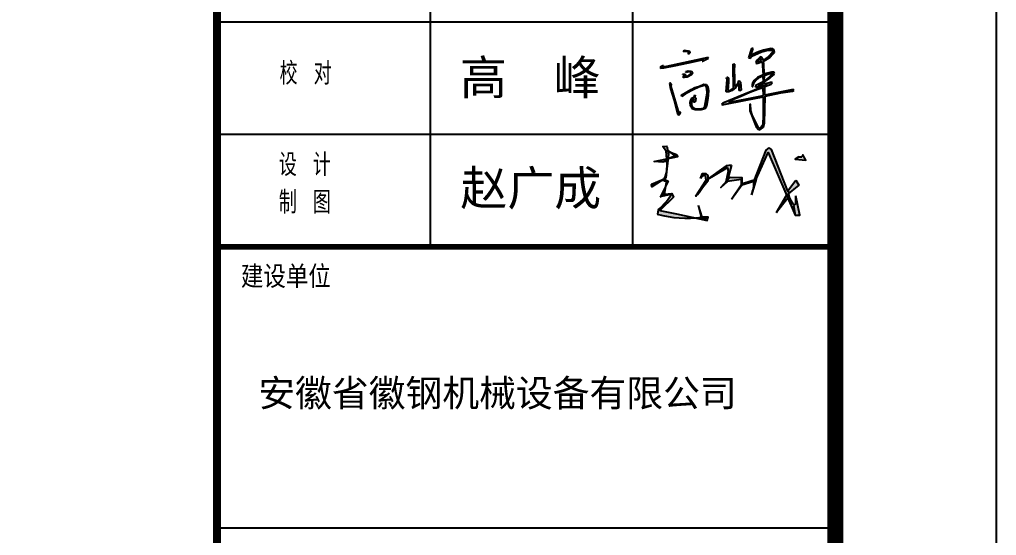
# Model space of a CAD drawing. Extents: x -21908402 to 2288787, y 79687 to 5079726.
# Drawn here: x 2282727 to 2288787, y 565437 to 568636 of the extents above; entities that cross this region are included whole.
import ezdxf

# ---------------------------------------------------------------- set-up
doc = ezdxf.new("R2010")
doc.units = 0
doc.header["$LTSCALE"] = 1000
doc.layers.get('0').update_dxf_attribs({"linetype": 'CONTINUOUS'})
for name, color, linetype in [('1', 140, 'CONTINUOUS'), ('PP-PM-TK', 7, 'CONTINUOUS'), ('PUB_TEXT', 7, 'CONTINUOUS'), ('PUB_TITLE', 4, 'CONTINUOUS'), ('签名', 255, 'CONTINUOUS')]:
    doc.layers.add(name, color=color, linetype=linetype)
doc.styles.add('-黑体', font='simhei.ttf', dxfattribs={"width": 0.8})
doc.styles.add('TQ', font='txt.shx', dxfattribs={"width": 0.8, "bigfont": 'hztxt.shx'})

# ---------------------------------------------------------------- blocks, each defined once
blk = doc.blocks.new('TKL')
h = blk.add_hatch(color=256)
h.paths.add_polyline_path([(2306365, 467923), (2306362, 468064), (2306264, 468034), (2306125, 467976), (2305951, 467904), (2305813, 467847), (2305752, 467819), (2305760, 467810), (2305914, 467838), (2306101, 467873)], flags=16)
h.paths.add_polyline_path([(2306388, 468099), (2306390, 468114), (2306413, 468118), (2306427, 468120), (2306424, 468112)], flags=16)
h.paths.add_polyline_path([(2306365, 468120), (2306359, 468146), (2306310, 468127), (2306284, 468110), (2306286, 468100), (2306347, 468112)], flags=16)
h.paths.add_polyline_path([(2306381, 468193), (2306383, 468281), (2306442, 468304), (2306513, 468323), (2306531, 468315), (2306463, 468247), (2306393, 468192)], flags=16)
h.paths.add_polyline_path([(2306307, 468532), (2306331, 468550), (2306321, 468580), (2306309, 468583), (2306262, 468541), (2306257, 468526), (2306263, 468518)], flags=16)
h.paths.add_polyline_path([(2306139, 468639), (2306180, 468761), (2306157, 468764), (2306144, 468742), (2306101, 468597), (2306127, 468592), (2306161, 468625), (2306331, 468703), (2306446, 468733), (2306522, 468734), (2306535, 468702), (2306451, 468611), (2306366, 468553), (2306323, 468611), (2306296, 468596), (2306252, 468555), (2306229, 468521), (2306234, 468501), (2306256, 468497), (2306344, 468530), (2306360, 468291), (2306260, 468247), (2306202, 468195), (2306166, 468132), (2306163, 468077), (2306172, 468081), (2306203, 468158), (2306246, 468209), (2306304, 468251), (2306357, 468276), (2306360, 468168), (2306230, 468105), (2306221, 468100), (2306228, 468079), (2306282, 468080), (2306362, 468105), (2306364, 468087), (2306017, 467944), (2305641, 467789), (2305619, 467772), (2305630, 467762), (2306053, 467841), (2306363, 467904), (2306362, 467547), (2306352, 467438), (2306348, 467393), (2306307, 467344), (2306282, 467340), (2306167, 467581), (2306142, 467656), (2306133, 467771), (2306126, 467770), (2306122, 467652), (2306235, 467370), (2306275, 467319), (2306301, 467314), (2306365, 467361), (2306384, 467434), (2306398, 467914), (2306675, 467974), (2306882, 468005), (2306910, 468021), (2306896, 468033), (2306389, 467931), (2306390, 468086), (2306500, 468129), (2306526, 468148), (2306517, 468160), (2306385, 468126), (2306384, 468166), (2306480, 468232), (2306546, 468294), (2306560, 468322), (2306550, 468341), (2306510, 468340), (2306411, 468316), (2306380, 468303), (2306375, 468492), (2306362, 468530), (2306484, 468608), (2306537, 468664), (2306560, 468688), (2306555, 468739), (2306532, 468758), (2306498, 468760), (2306368, 468733), (2306278, 468705), (2306184, 468661), (2306147, 468633)])
h.paths.add_polyline_path([(2305841, 468487), (2305853, 468482), (2305844, 468356), (2305852, 468263), (2305850, 468143), (2305850, 468113), (2305855, 468091), (2305871, 468093), (2305915, 468148), (2305923, 468162), (2305923, 468185), (2305941, 468186), (2305957, 468165), (2305965, 468083), (2305970, 468018), (2305948, 468009), (2305935, 468015), (2305936, 468126), (2305929, 468136), (2305876, 468070), (2305806, 468013), (2305751, 467989), (2305714, 467985), (2305703, 467999), (2305717, 468209), (2305710, 468228), (2305715, 468251), (2305734, 468250), (2305742, 468230), (2305741, 468168), (2305730, 468014), (2305738, 468010), (2305791, 468026), (2305832, 468056), (2305824, 468455), (2305828, 468485)], flags=17)
h.paths.add_polyline_path([(2304904, 467923), (2304906, 467933), (2305080, 468034), (2305144, 468065), (2305227, 468093), (2305307, 468127), (2305350, 468123), (2305376, 468088), (2305390, 468007), (2305376, 467870), (2305351, 467735), (2305321, 467688), (2305259, 467672), (2305151, 467669), (2305112, 467683), (2305066, 467745), (2305060, 467801), (2305072, 467845), (2305100, 467885), (2305133, 467895), (2305143, 467931), (2305151, 467932), (2305147, 467901), (2305160, 467880), (2305155, 467836), (2305144, 467809), (2305120, 467806), (2305118, 467817), (2305129, 467865), (2305121, 467872), (2305107, 467864), (2305085, 467827), (2305084, 467770), (2305094, 467732), (2305129, 467701), (2305171, 467687), (2305238, 467691), (2305297, 467702), (2305325, 467735), (2305363, 467968), (2305356, 468052), (2305344, 468092), (2305331, 468104), (2305308, 468105), (2305216, 468071), (2305125, 468033), (2304980, 467954), (2304914, 467908)])
h.paths.add_polyline_path([(2304712, 468145), (2304694, 468146), (2304711, 468044), (2304778, 467836), (2304839, 467608), (2304861, 467573), (2304886, 467599), (2304892, 467628), (2304881, 467633), (2304868, 467605), (2304726, 468086), (2304729, 468127)])
h.paths.add_polyline_path([(2304993, 468334), (2304986, 468352), (2305026, 468367), (2305086, 468357), (2305107, 468330), (2305086, 468294), (2305010, 468254), (2304956, 468243), (2304938, 468239), (2304948, 468275), (2304953, 468294), (2304934, 468293), (2304935, 468309), (2304964, 468306), (2304979, 468294), (2304970, 468266), (2304973, 468255), (2305037, 468283), (2305074, 468308), (2305080, 468328), (2305070, 468338), (2305043, 468347), (2305009, 468341)])
h.paths.add_polyline_path([(2304563, 468433), (2304586, 468457), (2304528, 468430), (2304537, 468413), (2304595, 468415), (2304807, 468460), (2305115, 468525), (2305297, 468565), (2305274, 468539), (2305284, 468536), (2305389, 468592), (2305379, 468604), (2304641, 468440), (2304614, 468434)])
h.paths.add_polyline_path([(2304939, 468707), (2304953, 468731), (2305030, 468721), (2305057, 468700), (2305056, 468683), (2305036, 468661), (2305029, 468669), (2305040, 468695), (2305023, 468702)])
h = blk.add_hatch(color=7)
h.paths.add_polyline_path([(2304665, 466936), (2304668, 466925), (2304736, 466900, 0.116266)])
h.paths.add_polyline_path([(2304665, 466936, 0.057627), (2304626, 466940), (2304668, 466925)])
h.paths.add_polyline_path([(2304646, 467023), (2304573, 467020), (2304626, 466940, -0.057627), (2304665, 466936)])
h.paths.add_polyline_path([(2304668, 466925), (2304626, 466940), (2304639, 466795), (2304647, 466797), (2304669, 466806), (2304678, 466879)])
h.paths.add_polyline_path([(2304668, 466801), (2304647, 466797), (2304639, 466794), (2304639, 466795), (2304424, 466749), (2304573, 466741), (2304645, 466765, -0.038196), (2304652, 466676)])
for points in [[(2304819, 466870), (2304736, 466900, -0.103849), (2304781, 466845), (2304772, 466847), (2304669, 466806), (2304668, 466801), (2304845, 466840)], [(2304652, 466676), (2304634, 466529, 0.063244)], [(2304821, 465818), (2304519, 465877), (2304768, 466119), (2304736, 466180), (2304736, 466180, -0.075391), (2304494, 465889), (2304478, 465816, 0.088195), (2305140, 465748)], [(2306183, 466259), (2306152, 466157, 0.044667)], [(2306812, 466181), (2306776, 466152), (2306927, 465796), (2306900, 465969), (2306908, 465974, -0.153082)]]:
    blk.add_hatch(color=7).paths.add_polyline_path(points)
h = blk.add_hatch(color=7)
h.paths.add_polyline_path([(2307066, 466868), (2307046, 466834), (2306993, 466834), (2306928, 466795), (2307118, 466773)])
h.paths.add_polyline_path([(2306993, 466328), (2306940, 466421), (2306794, 466222), (2306501, 466967), (2306461, 466993), (2306408, 466953), (2306203, 466428), (2306237, 466438), (2306452, 466912), (2306776, 466152)])
h.paths.add_polyline_path([(2306940, 466142), (2306940, 465996), (2306900, 465969), (2306927, 465796), (2307010, 465796)])
h.paths.add_polyline_path([(2306799, 466096), (2306776, 466152), (2306594, 465836)])
h = blk.add_hatch(color=7)
h.paths.add_polyline_path([(2305337, 466539), (2305281, 466536), (2305246, 466457, -0.339667), (2305333, 466500), (2305344, 466421), (2305378, 466445), (2305378, 466502)])
h.paths.add_polyline_path([(2305378, 466399), (2305378, 466441), (2305345, 466422, -0.059149), (2305254, 466246)])
h.paths.add_polyline_path([(2305345, 466422), (2305344, 466421), (2305165, 466135), (2305254, 466246, 0.059149)])
h.paths.add_polyline_path([(2305796, 466687), (2305703, 466674), (2305378, 466445), (2305378, 466441), (2305727, 466645), (2305736, 466580), (2305695, 466384), (2305726, 466418)])
h.paths.add_polyline_path([(2305716, 466381), (2305726, 466418), (2305610, 466288)])
h = blk.add_hatch(color=7)
h.paths.add_polyline_path([(2304634, 466529, -0.036058), (2304608, 466450), (2304626, 466461)])
h.paths.add_polyline_path([(2304559, 466418), (2304373, 466342), (2304381, 466303)])
h.paths.add_polyline_path([(2304599, 466435), (2304559, 466418), (2304599, 466408), (2304639, 466408), (2304622, 466303), (2304669, 466399)])
h = blk.add_hatch(color=7)
h.paths.add_polyline_path([(2305982, 466468), (2305775, 466472), (2305726, 466418), (2305722, 466404), (2305969, 466435), (2305969, 466328), (2305796, 466076), (2305982, 466328)])
h.paths.add_polyline_path([(2306195, 466395, -0.057111), (2306183, 466259), (2306237, 466438), (2306009, 466368), (2305982, 466328)])
h = blk.add_hatch(color=7)
h.paths.add_polyline_path([(2304736, 466180), (2304599, 466169), (2304622, 466303), (2304535, 466128), (2304656, 466157)])
h.paths.add_polyline_path([(2305263, 465762, -0.016275), (2305140, 465748), (2305365, 465699), (2305384, 465762), (2305278, 465762), (2305211, 465969)])
for p, q in [((2305379, 468604), (2304641, 468440)), ((2304939, 468707), (2304953, 468731)), ((2305023, 468702), (2304939, 468707)), ((2304953, 468731), (2305030, 468721)), ((2305040, 468695), (2305023, 468702)), ((2305029, 468669), (2305040, 468695)), ((2305036, 468661), (2305029, 468669)), ((2305030, 468721), (2305057, 468700)), ((2305056, 468683), (2305036, 468661)), ((2305036, 468661), (2305036, 468661)), ((2305057, 468700), (2305056, 468683)), ((2305389, 468592), (2305379, 468604)), ((2306144, 468742), (2306101, 468597)), ((2306127, 468592), (2306161, 468625)), ((2306139, 468639), (2306180, 468761)), ((2306147, 468633), (2306139, 468639)), ((2306157, 468764), (2306144, 468742)), ((2306184, 468661), (2306147, 468633)), ((2306180, 468761), (2306157, 468764)), ((2306161, 468625), (2306331, 468703)), ((2306278, 468705), (2306184, 468661)), ((2306368, 468733), (2306278, 468705)), ((2306323, 468611), (2306296, 468596)), ((2306366, 468553), (2306323, 468611)), ((2306331, 468703), (2306446, 468733)), ((2306362, 468530), (2306484, 468608)), ((2306451, 468611), (2306366, 468553)), ((2306498, 468760), (2306368, 468733)), ((2306446, 468733), (2306522, 468734)), ((2306535, 468702), (2306451, 468611)), ((2306484, 468608), (2306537, 468664)), ((2306532, 468758), (2306498, 468760)), ((2306522, 468734), (2306535, 468702)), ((2306555, 468739), (2306532, 468758)), ((2306537, 468664), (2306560, 468688)), ((2306560, 468688), (2306555, 468739)), ((2304586, 468457), (2304528, 468430)), ((2304528, 468430), (2304537, 468413)), ((2304563, 468433), (2304586, 468457)), ((2304614, 468434), (2304563, 468433)), ((2304595, 468415), (2304807, 468460)), ((2304641, 468440), (2304614, 468434)), ((2304807, 468460), (2305115, 468525)), ((2305115, 468525), (2305297, 468565)), ((2305297, 468565), (2305274, 468539)), ((2305274, 468539), (2305284, 468536)), ((2305284, 468536), (2305389, 468592)), ((2305297, 468565), (2305297, 468565)), ((2305824, 468455), (2305828, 468485)), ((2305832, 468056), (2305824, 468455)), ((2305828, 468485), (2305841, 468487)), ((2305841, 468487), (2305853, 468482)), ((2305853, 468482), (2305844, 468356)), ((2306101, 468597), (2306127, 468592)), ((2306252, 468555), (2306229, 468521)), ((2306229, 468521), (2306234, 468501)), ((2306234, 468501), (2306256, 468497)), ((2306296, 468596), (2306252, 468555)), ((2306256, 468497), (2306344, 468530)), ((2306262, 468541), (2306257, 468526)), ((2306257, 468526), (2306263, 468518)), ((2306309, 468583), (2306262, 468541)), ((2306263, 468518), (2306307, 468532)), ((2306307, 468532), (2306331, 468550)), ((2306321, 468580), (2306309, 468583)), ((2306331, 468550), (2306321, 468580)), ((2306344, 468530), (2306360, 468291)), ((2306375, 468492), (2306362, 468530)), ((2306380, 468303), (2306375, 468492)), ((2304537, 468413), (2304595, 468415)), ((2304934, 468293), (2304935, 468309)), ((2304953, 468294), (2304934, 468293)), ((2304935, 468309), (2304964, 468306)), ((2304938, 468239), (2304948, 468275)), ((2304948, 468275), (2304953, 468294)), ((2305010, 468254), (2304956, 468243)), ((2304964, 468306), (2304979, 468294)), ((2304979, 468294), (2304970, 468266)), ((2304970, 468266), (2304973, 468255)), ((2304973, 468255), (2305037, 468283)), ((2304986, 468352), (2305026, 468367)), ((2304993, 468334), (2304986, 468352)), ((2305009, 468341), (2304993, 468334)), ((2305043, 468347), (2305009, 468341)), ((2305086, 468294), (2305010, 468254)), ((2305026, 468367), (2305086, 468357)), ((2305037, 468283), (2305074, 468308)), ((2305070, 468338), (2305043, 468347)), ((2305080, 468328), (2305070, 468338)), ((2305074, 468308), (2305080, 468328)), ((2305086, 468357), (2305107, 468330)), ((2305107, 468330), (2305086, 468294)), ((2305844, 468356), (2305852, 468263)), ((2305852, 468263), (2305850, 468143)), ((2306246, 468209), (2306304, 468251)), ((2306360, 468291), (2306260, 468247)), ((2306304, 468251), (2306357, 468276)), ((2306357, 468276), (2306360, 468168)), ((2306411, 468316), (2306380, 468303)), ((2306381, 468193), (2306383, 468281)), ((2306383, 468281), (2306442, 468304)), ((2306510, 468340), (2306411, 468316)), ((2306442, 468304), (2306513, 468323)), ((2306531, 468315), (2306463, 468247)), ((2306480, 468232), (2306546, 468294)), ((2306550, 468341), (2306510, 468340)), ((2306513, 468323), (2306531, 468315)), ((2306546, 468294), (2306560, 468322)), ((2306560, 468322), (2306550, 468341)), ((2304694, 468146), (2304711, 468044)), ((2304712, 468145), (2304694, 468146)), ((2304729, 468127), (2304712, 468145)), ((2304726, 468086), (2304729, 468127)), ((2304868, 467605), (2304726, 468086)), ((2304956, 468243), (2304938, 468239)), ((2305144, 468065), (2305227, 468093)), ((2305308, 468105), (2305216, 468071)), ((2305227, 468093), (2305307, 468127)), ((2305307, 468127), (2305350, 468123)), ((2305331, 468104), (2305308, 468105)), ((2305344, 468092), (2305331, 468104)), ((2305356, 468052), (2305344, 468092)), ((2305350, 468123), (2305376, 468088)), ((2305376, 468088), (2305390, 468007)), ((2305703, 467999), (2305717, 468209)), ((2305710, 468228), (2305715, 468251)), ((2305717, 468209), (2305710, 468228)), ((2305715, 468251), (2305734, 468250)), ((2305741, 468168), (2305730, 468014)), ((2305734, 468250), (2305742, 468230)), ((2305742, 468230), (2305741, 468168)), ((2305850, 468143), (2305850, 468113)), ((2305850, 468113), (2305855, 468091)), ((2305855, 468091), (2305871, 468093)), ((2305871, 468093), (2305915, 468148)), ((2305929, 468136), (2305876, 468070)), ((2305915, 468148), (2305923, 468162)), ((2305923, 468185), (2305941, 468186)), ((2305923, 468162), (2305923, 468185)), ((2305936, 468126), (2305929, 468136)), ((2305935, 468015), (2305936, 468126)), ((2305941, 468186), (2305957, 468165)), ((2305957, 468165), (2305965, 468083)), ((2305965, 468083), (2305970, 468018)), ((2306364, 468087), (2306017, 467944)), ((2306166, 468132), (2306163, 468077)), ((2306163, 468077), (2306172, 468081)), ((2306202, 468195), (2306166, 468132)), ((2306172, 468081), (2306203, 468158)), ((2306260, 468247), (2306202, 468195)), ((2306203, 468158), (2306246, 468209)), ((2306230, 468105), (2306221, 468100)), ((2306221, 468100), (2306228, 468079)), ((2306228, 468079), (2306282, 468080)), ((2306360, 468168), (2306230, 468105)), ((2306282, 468080), (2306362, 468105)), ((2306310, 468127), (2306284, 468110)), ((2306284, 468110), (2306286, 468100)), ((2306286, 468100), (2306347, 468112)), ((2306359, 468146), (2306310, 468127)), ((2306347, 468112), (2306365, 468120)), ((2306365, 468120), (2306359, 468146)), ((2306362, 468105), (2306364, 468087)), ((2306393, 468192), (2306381, 468193)), ((2306384, 468166), (2306480, 468232)), ((2306385, 468126), (2306384, 468166)), ((2306517, 468160), (2306385, 468126)), ((2306388, 468099), (2306390, 468114)), ((2306424, 468112), (2306388, 468099)), ((2306389, 467931), (2306390, 468086)), ((2306390, 468086), (2306500, 468129)), ((2306390, 468114), (2306413, 468118)), ((2306463, 468247), (2306393, 468192)), ((2306413, 468118), (2306427, 468120)), ((2306427, 468120), (2306424, 468112)), ((2306500, 468129), (2306526, 468148)), ((2306526, 468148), (2306517, 468160)), ((2304711, 468044), (2304778, 467836)), ((2304904, 467923), (2304906, 467933)), ((2304914, 467908), (2304904, 467923)), ((2304906, 467933), (2305080, 468034)), ((2304980, 467954), (2304914, 467908)), ((2305125, 468033), (2304980, 467954)), ((2305080, 468034), (2305144, 468065)), ((2305216, 468071), (2305125, 468033)), ((2305133, 467895), (2305143, 467931)), ((2305143, 467931), (2305151, 467932)), ((2305151, 467932), (2305147, 467901)), ((2305325, 467735), (2305363, 467968)), ((2305363, 467968), (2305356, 468052)), ((2305390, 468007), (2305376, 467870)), ((2306017, 467944), (2305641, 467789)), ((2305714, 467985), (2305703, 467999)), ((2305751, 467989), (2305714, 467985)), ((2305730, 468014), (2305738, 468010)), ((2305738, 468010), (2305791, 468026)), ((2305806, 468013), (2305751, 467989)), ((2305791, 468026), (2305832, 468056)), ((2305876, 468070), (2305806, 468013)), ((2305951, 467904), (2305813, 467847)), ((2305948, 468009), (2305935, 468015)), ((2305970, 468018), (2305948, 468009)), ((2306125, 467976), (2305951, 467904)), ((2306053, 467841), (2306363, 467904)), ((2306101, 467873), (2306365, 467923)), ((2306264, 468034), (2306125, 467976)), ((2306362, 468064), (2306264, 468034)), ((2306365, 467923), (2306362, 468064)), ((2306363, 467904), (2306362, 467547)), ((2306384, 467434), (2306398, 467914)), ((2306896, 468033), (2306389, 467931)), ((2306398, 467914), (2306675, 467974)), ((2306675, 467974), (2306882, 468005)), ((2306882, 468005), (2306910, 468021)), ((2306910, 468021), (2306896, 468033)), ((2304778, 467836), (2304839, 467608)), ((2305060, 467801), (2305072, 467845)), ((2305066, 467745), (2305060, 467801)), ((2305112, 467683), (2305066, 467745)), ((2305072, 467845), (2305100, 467885)), ((2305085, 467827), (2305084, 467770)), ((2305084, 467770), (2305094, 467732)), ((2305107, 467864), (2305085, 467827)), ((2305094, 467732), (2305129, 467701)), ((2305100, 467885), (2305133, 467895)), ((2305121, 467872), (2305107, 467864)), ((2305118, 467817), (2305129, 467865)), ((2305120, 467806), (2305118, 467817)), ((2305144, 467809), (2305120, 467806)), ((2305129, 467865), (2305121, 467872)), ((2305155, 467836), (2305144, 467809)), ((2305147, 467901), (2305160, 467880)), ((2305160, 467880), (2305155, 467836)), ((2305297, 467702), (2305325, 467735)), ((2305351, 467735), (2305321, 467688)), ((2305376, 467870), (2305351, 467735)), ((2305641, 467789), (2305619, 467772)), ((2305619, 467772), (2305630, 467762)), ((2305630, 467762), (2306053, 467841)), ((2305813, 467847), (2305752, 467819)), ((2305752, 467819), (2305760, 467810)), ((2305760, 467810), (2305914, 467838)), ((2305914, 467838), (2306101, 467873)), ((2306126, 467770), (2306122, 467652)), ((2306133, 467771), (2306126, 467770)), ((2306142, 467656), (2306133, 467771)), ((2304839, 467608), (2304861, 467573)), ((2304861, 467573), (2304886, 467599)), ((2304881, 467633), (2304868, 467605)), ((2304892, 467628), (2304881, 467633)), ((2304886, 467599), (2304892, 467628)), ((2305151, 467669), (2305112, 467683)), ((2305129, 467701), (2305171, 467687)), ((2305259, 467672), (2305151, 467669)), ((2305171, 467687), (2305238, 467691)), ((2305238, 467691), (2305297, 467702)), ((2305321, 467688), (2305259, 467672)), ((2306122, 467652), (2306235, 467370)), ((2306167, 467581), (2306142, 467656)), ((2306282, 467340), (2306167, 467581)), ((2306348, 467393), (2306307, 467344)), ((2306352, 467438), (2306348, 467393)), ((2306362, 467547), (2306352, 467438)), ((2306365, 467361), (2306384, 467434)), ((2306235, 467370), (2306275, 467319)), ((2306275, 467319), (2306301, 467314)), ((2306307, 467344), (2306282, 467340)), ((2306301, 467314), (2306365, 467361))]:
    blk.add_line(p, q)
at = {"color": 7}
for points in [[(2304573, 466741), (2304424, 466749), (2304845, 466840), (2304819, 466870), (2304626, 466940), (2304573, 467020), (2304646, 467023), (2304678, 466879), (2304626, 466461), (2304381, 466303), (2304373, 466342), (2304599, 466435), (2304669, 466399), (2304535, 466128), (2304656, 466157), (2304736, 466180), (2304768, 466119), (2304519, 465877), (2304821, 465818), (2305365, 465699), (2305384, 465762), (2305278, 465762), (2305211, 465969)], [(2306237, 466438), (2306452, 466912), (2306927, 465796), (2307010, 465796), (2306940, 466142)], [(2306993, 466834), (2306928, 466795), (2307118, 466773), (2307066, 466868), (2307046, 466834)], [(2304772, 466847), (2304781, 466845)], [(2305243, 466451), (2305281, 466536), (2305337, 466539), (2305378, 466502), (2305378, 466399), (2305165, 466135), (2305344, 466421), (2305727, 466645), (2305736, 466580), (2305695, 466384), (2305610, 466288), (2305775, 466472), (2305982, 466468), (2305982, 466328), (2305796, 466076)], [(2304599, 466408), (2304559, 466418)], [(2306009, 466368), (2306237, 466438), (2306152, 466157)], [(2306940, 466421), (2306993, 466328), (2306776, 466152), (2306594, 465836)]]:
    blk.add_lwpolyline(points, dxfattribs=at)
for points in [[(2304626, 466940, 0), (2304573, 467020, 0)], [(2304626, 466940, 0), (2304639, 466794, 0), (2304772, 466847, 0)], [(2306461, 466993, 0), (2306408, 466953, 0), (2306195, 466408, 0)], [(2306461, 466993, 0), (2306501, 466967, 0), (2306794, 466222, 0), (2306940, 466421, 0)], [(2304652, 466767, 0), (2304573, 466741, 0)], [(2305796, 466687, 0), (2305703, 466674, 0), (2305344, 466421, 0), (2305333, 466500, 0)], [(2305796, 466687, 0), (2305716, 466381, 0), (2305610, 466288, 0)], [(2305796, 466687, 0), (2305770, 466661, 0)], [(2306993, 466834, 0), (2307046, 466834, 0)], [(2304599, 466435, 0), (2304373, 466342, 0)], [(2304599, 466408, 0), (2304639, 466408, 0), (2304599, 466169, 0), (2304736, 466180, 0)], [(2304613, 466448, 0), (2304639, 466475, 0)], [(2305722, 466404, 0), (2305969, 466435, 0), (2305969, 466328, 0), (2305796, 466076, 0)], [(2306195, 466395, 0), (2305982, 466328, 0), (2306009, 466368, 0)], [(2304586, 466169, 0), (2304519, 466115, 0)], [(2306799, 466096, 0), (2306594, 465836, 0)], [(2306900, 465969, 0), (2306940, 465996, 0), (2306940, 466142, 0)], [(2304494, 465889, 0), (2304478, 465816, 0)], [(2305264, 465756, 0), (2305211, 465969, 0)], [(2306900, 465969, 0), (2306927, 465796, 0)], [(2305264, 465756, 0), (2305344, 465730, 0)]]:
    blk.add_polyline3d(points, dxfattribs=at)
for centre, radius, start, end in [((2304626, 466767), 173, 26.565, 90), ((2304067, 466674), 585, 337.435, 11.56), ((2304559, 466714), 838, 316.273, 339.55), ((2305317, 466421), 79.8, 78.69, 158.199), ((2305597, 466381), 599, 337.964, 2.545), ((2303655, 466834), 1264, 311.583, 328.829), ((2307189, 466231), 381, 182.2891, 222.8388), ((2304998, 467645), 1902, 254.11, 278.017)]:
    blk.add_arc(centre, radius, start, end, dxfattribs=at)
at = {"layer": '1'}
blk.add_line((2296643, 460235), (2307643, 460235), dxfattribs=at)
at = {"layer": 'PP-PM-TK', "color": 4}
for points, const_width in [([(2296643, 547507), (2296643, 432707)], 140), ([(2296643, 465235), (2307643, 465235)], 40)]:
    blk.add_lwpolyline(points, dxfattribs=dict(at, const_width=const_width))
at = {"layer": 'PUB_TITLE', "color": 4}
for p, q in [((2300443, 465235), (2300443, 479235)), ((2304043, 465235), (2304043, 479235)), ((2296643, 469235), (2307643, 469235)), ((2296643, 467235), (2307643, 467235)), ((2296643, 465235), (2307643, 465235))]:
    blk.add_line(p, q, dxfattribs=at)
at = {"layer": 'PUB_TITLE', "color": 4, "const_width": 100}
blk.add_lwpolyline([(2296643, 465235), (2307643, 465235)], dxfattribs=at)
at = {"layer": 'PUB_TEXT', "color": 2, "style": 'TQ'}
blk.add_text('建设单位', height=400, dxfattribs=at).set_placement((2297068, 464500))
at = {"layer": 'PUB_TEXT', "color": 2, "char_height": 400, "width": 3359.66, "attachment_point": 1, "style": 'TQ'}
for s, insert in [('校 对', (2297757, 468518)), ('设 计 \\P制 图', (2297743, 466892))]:
    blk.add_mtext(s, dxfattribs=dict(at, insert=insert))
at = {"layer": 'PUB_TITLE', "color": 255, "style": '-黑体'}
blk.add_text('安徽省徽钢机械设备有限公司', height=480, dxfattribs=at).set_placement((2297378, 462391))
at = {"layer": '签名', "linetype": 'CONTINUOUS', "style": '-黑体'}
for s, p in [('高  峰', (2300966, 467939)), ('赵广成', (2300974, 465973))]:
    blk.add_text(s, height=612, dxfattribs=at).set_placement(p)

msp = doc.modelspace()

# ---------------------------------------------------------------- linework, layer by layer
at = {"layer": 'PUB_TITLE'}
msp.add_lwpolyline([(2229386.8, 554887.5), (2288786.8, 554887.5), (2288786.8, 596887.5), (2229386.8, 596887.5)], close=True, dxfattribs=at)
at = {"layer": 'PUB_TITLE', "const_width": 100}
msp.add_lwpolyline([(2231886.8, 555887.5), (2287786.8, 555887.5), (2287786.8, 595887.5), (2231886.8, 595887.5)], close=True, dxfattribs=at)

# ---------------------------------------------------------------- block references
at = {"xscale": 0.3486162097542547, "yscale": 0.3486162097497072, "zscale": 0.34861620975}
msp.add_blockref('TKL', (1483305.2, 405038.9), dxfattribs=at)

doc.saveas('drawing.dxf')
